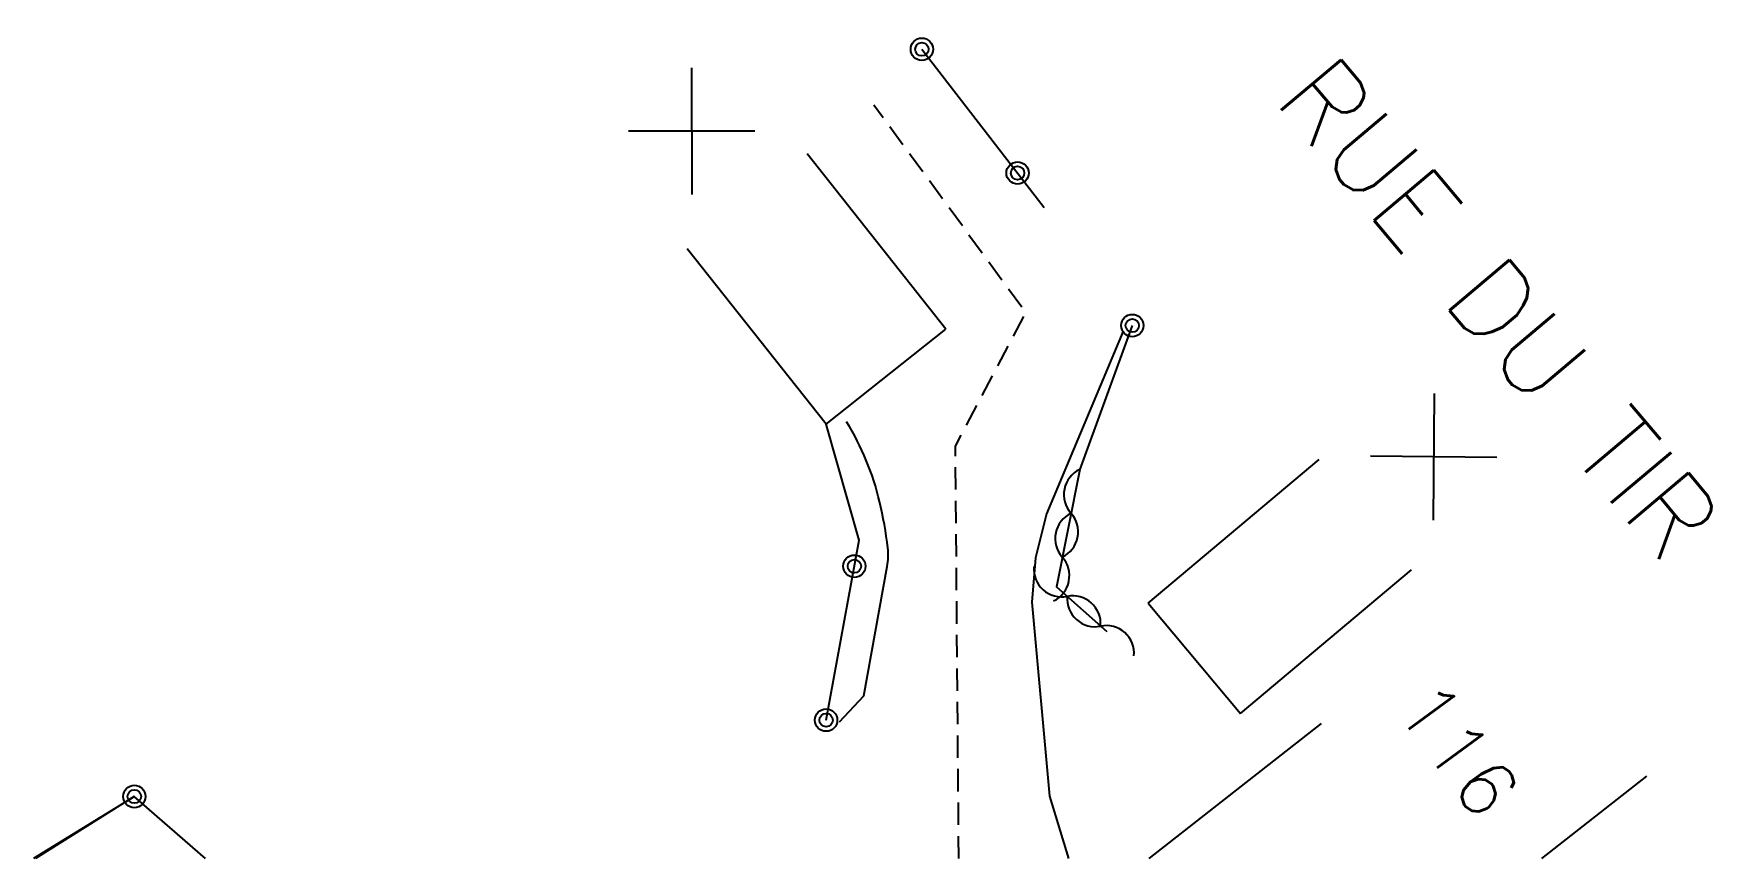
# Model space of a CAD drawing. Header units: millimetres. Extents: x 257000 to 258000, y 143999 to 144912.
# Drawn here: x 257312.04 to 257349.59, y 144000 to 144018.45 of the extents above; entities that cross this region are included whole.
import ezdxf
from ezdxf.enums import TextEntityAlignment as Align

# ---------------------------------------------------------------- set-up
doc = ezdxf.new("R2010")
doc.units = ezdxf.units.MM
doc.linetypes.add('DASHED', pattern=[0.75, 0.5, -0.25])
doc.layers.get('0').update_dxf_attribs({"linetype": 'CONTINUOUS'})
for name, color, linetype in [('W0001', 6, 'DASHED'), ('W0008', 7, 'CONTINUOUS'), ('W0100', 7, 'CONTINUOUS'), ('W0302', 3, 'CONTINUOUS'), ('W0310', 3, 'CONTINUOUS'), ('W0322', 7, 'CONTINUOUS'), ('W0989', 7, 'CONTINUOUS'), ('W0991', 7, 'CONTINUOUS')]:
    doc.layers.add(name, color=color, linetype=linetype)
doc.styles.get("Standard").update_dxf_attribs({"font": 'romans.shx', "width": 0.85})

# ---------------------------------------------------------------- blocks, each defined once
blk = doc.blocks.new('t322o')
at = {"color": 0, "linetype": 'Continuous'}
for radius in [0.25, 0.15]:
    blk.add_circle((0, 0), radius, dxfattribs=at)
blk = doc.blocks.new('t310o')
at = {"color": 0, "linetype": 'Continuous'}
for centre, start, end in [((-0.5, 0.375), 216.8699, 323.1304), ((0.5, -0.375), 36.8699, 143.1303)]:
    blk.add_arc(centre, 0.625, start, end, dxfattribs=at)
blk = doc.blocks.new('t991o')
at = {"color": 0, "linetype": 'Continuous'}
for p, q in [((-1, 1), (1, -1)), ((-1, -1), (1, 1))]:
    blk.add_line(p, q, dxfattribs=at)

msp = doc.modelspace()

# ---------------------------------------------------------------- linework, layer by layer
at = {"layer": 'W0001', "flags": 128}
msp.add_lwpolyline([(257332.743, 144000), (257332.668, 144009.221), (257334.244, 144012.204), (257330.843, 144016.845)], dxfattribs=at)
at = {"layer": 'W0008'}
msp.add_lwpolyline([(257336.42, 144011.791), (257334.703, 144007.705), (257334.458, 144006.726), (257334.381, 144005.73), (257334.775, 144001.393), (257335.199, 144000)], dxfattribs=at)
at = {"layer": 'W0008', "flags": 128}
msp.add_lwpolyline([(257330.073, 144003.055), (257330.614, 144003.636), (257331.14, 144006.526, 0.074253), (257331.154, 144006.946, 0.029647), (257330.97, 144007.98, 0.039162), (257330.672, 144008.901, 0.039162), (257330.233, 144009.764)], format="xyb", dxfattribs=at)
at = {"layer": 'W0100', "flags": 128}
for points in [[(257332.455, 144011.84), (257329.347, 144015.756)], [(257329.775, 144009.714), (257326.667, 144013.63)], [(257329.775, 144009.713), (257332.455, 144011.84)], [(257336.978, 144005.705), (257340.806, 144008.922)], [(257339.05, 144003.24), (257342.878, 144006.457)], [(257336.978, 144005.705), (257339.05, 144003.24)], [(257337.007, 144000), (257340.861, 144003.021)], [(257345.795, 144000), (257348.141, 144001.839)]]:
    msp.add_lwpolyline(points, dxfattribs=at)
at = {"layer": 'W0302'}
msp.add_lwpolyline([(257315.885, 144000), (257314.284, 144001.388), (257312.075, 144000)], dxfattribs=at)
at = {"layer": 'W0310', "flags": 128}
msp.add_lwpolyline([(257335.45, 144008.7), (257334.927, 144006.076), (257336.053, 144005.073)], dxfattribs=at)
at = {"layer": 'W0322', "flags": 128}
for points in [[(257331.916, 144018.096), (257334.654, 144014.559)], [(257336.626, 144011.918), (257335.442, 144008.681)], [(257329.773, 144003.093), (257330.513, 144007.117), (257329.775, 144009.714)]]:
    msp.add_lwpolyline(points, dxfattribs=at)
at = {"layer": 'W0322'}
msp.add_lwpolyline([(257314.291, 144001.385), (257312.035, 144000)], dxfattribs=at)

# ---------------------------------------------------------------- block references
at = {"layer": 'W0310'}
for p, rotation in [((257335.254, 144007.72), 258.7350919331455), ((257335.059, 144006.739), 258.7350919331455), ((257335.169, 144005.86), 318.2983890464048), ((257335.916, 144005.195), 318.2983890464048)]:
    msp.add_blockref('t310o', p, dxfattribs=dict(at, rotation=rotation))
at = {"layer": 'W0322'}
for p, rotation in [((257331.916, 144018.096), 307.7425583586765), ((257334.059, 144015.329), 307.7425583586765), ((257336.626, 144011.918), 249.9128933293955), ((257330.406, 144006.535), 79.57214251253285), ((257329.773, 144003.093), 79.57214251253285), ((257314.291, 144001.385), 211.5436679383398)]:
    msp.add_blockref('t322o', p, dxfattribs=dict(at, rotation=rotation))
at = {"layer": 'W0991'}
for p, rotation in [((257326.764, 144016.264), 225.0630833364905), ((257343.373, 144008.981), 224.5069704674644)]:
    msp.add_blockref('t991o', p, dxfattribs=dict(at, rotation=rotation))

# ---------------------------------------------------------------- texts
at = {"layer": 'W0989'}
msp.add_text('RUE DU TIR', height=1.75, rotation=310.0663, dxfattribs=at).set_placement((257344.83, 144012.304), align=Align.MIDDLE)
at = {"layer": 'W0991'}
msp.add_text('116', height=1.25, rotation=306.245, dxfattribs=at).set_placement((257343.921, 144002.438), align=Align.MIDDLE)

doc.saveas('drawing.dxf')
